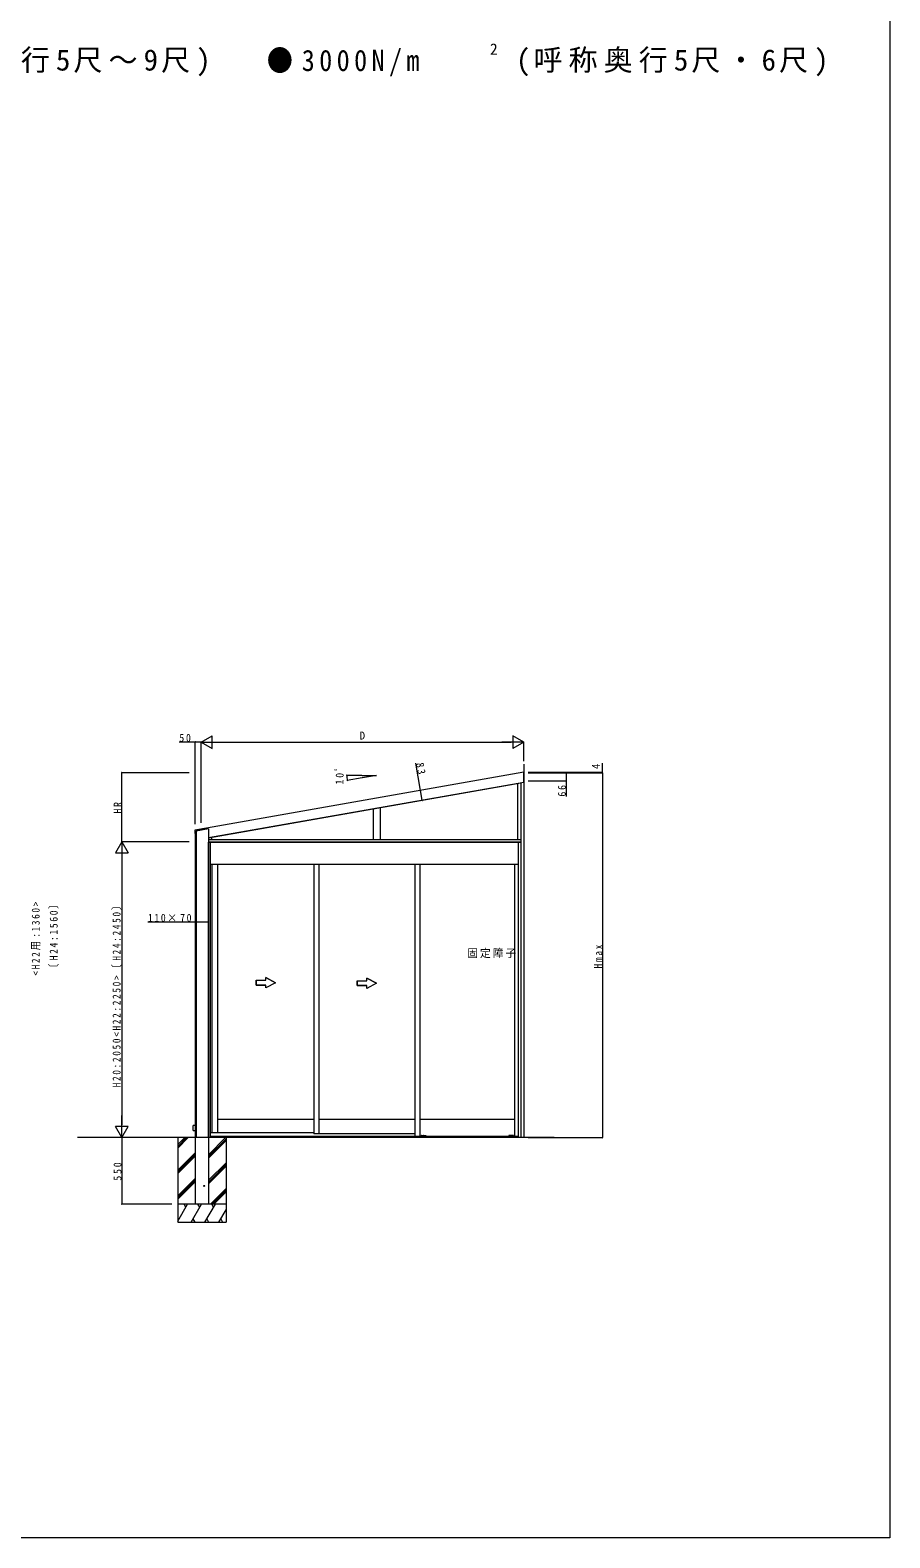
# Model space of a CAD drawing. Units: millimetres, scale not verified. Extents: x -7920 to 7920, y -12800 to 12777.
# Drawn here: x 804 to 7920, y -12800 to -317 of the extents above; entities that cross this region are included whole.
import ezdxf
from ezdxf.enums import TextEntityAlignment as Align

# ---------------------------------------------------------------- set-up
doc = ezdxf.new("R2010")
doc.units = ezdxf.units.MM
doc.header["$LTSCALE"] = 60
for name, color, linetype, lineweight in [('0-1_USER1', 7, 'Continuous', 18), ('0-2_YKK_ZWAK', 7, 'Continuous', 18), ('0-3_YKK_A1', 4, 'Continuous', 18), ('0-4_YKK_D', 6, 'Continuous', 18), ('0-5_YKK_Z1', 7, 'Continuous', 18)]:
    doc.layers.add(name, color=color, linetype=linetype, lineweight=lineweight)
doc.styles.add('ＭＳ ゴシック', font='')
doc.styles.get('ＭＳ ゴシック').set_extended_font_data('MS Gothic')

msp = doc.modelspace()

# ---------------------------------------------------------------- linework, layer by layer
at = {"layer": '0-2_YKK_ZWAK'}
for p, q in [((7920, 12160), (7920, -12800)), ((7920, -12800), (-7920, -12800))]:
    msp.add_line(p, q, dxfattribs=at)
at = {"layer": '0-3_YKK_A1'}
for p, q in [((4890.22, -6460.71), (2264.85, -6923.63)), ((3550.81, -6487.1), (3670.69, -6487.1)), ((3670.69, -6487.1), (3554.43, -6507.6)), ((4890.22, -6544.99), (4890.22, -6460.71)), ((4890.22, -6544.99), (2280.22, -7005.2)), ((4864.22, -6552.11), (2280.22, -7007.74)), ((4838.22, -6556.7), (4838.22, -7017.5)), ((4864.22, -6549.57), (4864.22, -9486)), ((3644.22, -6767.23), (3644.22, -7017.5)), ((3702.22, -6757), (3702.22, -7017.5)), ((2166.22, -6940.25), (2166.23, -6940.2)), ((2166.22, -6940.25), (2166.22, -6969.2)), ((2166.23, -6969.26), (2166.22, -6969.2)), ((2166.23, -6940.2), (2166.24, -6940.15)), ((2166.25, -6969.31), (2166.23, -6969.26)), ((2166.24, -6940.15), (2166.26, -6940.1)), ((2166.27, -6969.36), (2166.25, -6969.31)), ((2166.26, -6940.1), (2166.29, -6940.06)), ((2166.31, -6969.41), (2166.27, -6969.36)), ((2166.29, -6940.06), (2166.33, -6940.02)), ((2166.36, -6969.45), (2166.31, -6969.41)), ((2166.33, -6940.02), (2166.37, -6939.99)), ((2166.41, -6969.47), (2166.36, -6969.45)), ((2166.37, -6939.99), (2166.42, -6939.97)), ((2166.46, -6969.49), (2166.41, -6969.47)), ((2166.42, -6939.97), (2166.47, -6939.95)), ((2166.52, -6969.5), (2166.46, -6969.49)), ((2264.38, -6922.69), (2166.47, -6939.95)), ((2166.52, -6969.5), (2169.82, -6969.5)), ((2169.82, -6969.5), (2169.82, -6966)), ((2169.82, -6966), (2177.31, -6966)), ((2170.22, -6966), (2170.22, -10036)), ((2177.31, -6966), (2177.42, -6966)), ((2177.48, -6965.99), (2177.42, -6966)), ((2177.54, -6965.97), (2177.48, -6965.99)), ((2177.59, -6965.95), (2177.54, -6965.97)), ((2177.63, -6965.91), (2177.59, -6965.95)), ((2177.67, -6965.86), (2177.63, -6965.91)), ((2177.7, -6965.81), (2177.67, -6965.86)), ((2177.72, -6965.76), (2177.7, -6965.81)), ((2177.72, -6945.19), (2177.73, -6945.14)), ((2177.72, -6965.7), (2177.72, -6945.19)), ((2177.72, -6965.7), (2177.72, -6965.76)), ((2177.73, -6945.14), (2177.74, -6945.08)), ((2177.74, -6945.08), (2177.76, -6945.04)), ((2177.76, -6945.04), (2177.79, -6944.99)), ((2177.79, -6944.99), (2177.83, -6944.96)), ((2177.83, -6944.96), (2177.87, -6944.93)), ((2177.87, -6944.93), (2177.92, -6944.91)), ((2177.92, -6944.91), (2177.97, -6944.89)), ((2177.97, -6944.89), (2223.03, -6936.95)), ((2265.22, -6930), (2178.22, -6945.34)), ((2178.22, -6945.34), (2178.22, -9486)), ((2223.03, -6936.95), (2263.62, -6929.79)), ((2263.92, -6929.88), (2263.62, -6929.79)), ((2263.92, -6929.88), (2265.6, -6929.58)), ((2264.38, -6922.69), (2264.44, -6922.68)), ((2264.44, -6922.68), (2264.5, -6922.69)), ((2264.5, -6922.69), (2264.55, -6922.71)), ((2264.55, -6922.71), (2264.61, -6922.74)), ((2264.61, -6922.74), (2264.65, -6922.78)), ((2264.65, -6922.78), (2264.69, -6922.82)), ((2264.69, -6922.82), (2264.71, -6922.88)), ((2264.71, -6922.88), (2264.73, -6922.93)), ((2265.84, -6929.24), (2264.73, -6922.93)), ((2280.22, -6930), (2265.22, -6930)), ((2265.65, -6929.57), (2265.6, -6929.58)), ((2265.71, -6929.54), (2265.65, -6929.57)), ((2265.75, -6929.5), (2265.71, -6929.54)), ((2265.79, -6929.46), (2265.75, -6929.5)), ((2265.82, -6929.41), (2265.79, -6929.46)), ((2265.84, -6929.35), (2265.82, -6929.41)), ((2265.84, -6929.24), (2265.84, -6929.29)), ((2265.84, -6929.29), (2265.84, -6929.35)), ((2280.22, -6930), (2280.22, -10036)), ((2280.22, -7017.5), (4864.22, -7017.5)), ((2280.22, -7037.5), (4864.22, -7037.5)), ((2280.22, -7041), (4864.22, -7041)), ((2280.22, -9486), (2280.22, -7041)), ((2297.72, -9486), (2297.72, -7041)), ((2306.22, -7003.16), (2306.22, -7017.5)), ((4846.72, -9486), (4846.72, -7041)), ((4864.22, -7041), (4864.22, -9486)), ((2297.72, -7221), (4846.72, -7221)), ((2307.72, -7221), (2307.72, -9446)), ((2355.72, -7221), (2355.72, -9446)), ((3152.22, -7221), (3152.22, -9454)), ((3192.22, -7221), (3192.22, -9454)), ((3988.72, -7221), (3988.72, -9476)), ((4028.72, -7221), (4028.72, -9476)), ((4816.72, -9476), (4816.72, -7221)), ((2673.97, -8183.42), (2753.97, -8183.42)), ((2673.97, -8223.42), (2673.97, -8183.42)), ((2673.97, -8183.42), (2753.97, -8183.42)), ((2753.97, -8223.42), (2673.97, -8223.42)), ((2753.97, -8160.88), (2833.97, -8203.42)), ((2753.97, -8183.42), (2753.97, -8160.88)), ((2753.97, -8183.42), (2753.97, -8160.88)), ((2833.97, -8203.42), (2753.97, -8160.88)), ((2833.97, -8203.42), (2753.97, -8245.95)), ((2833.97, -8203.42), (2753.97, -8245.95)), ((2753.97, -8245.95), (2753.97, -8223.42)), ((2753.97, -8245.95), (2753.97, -8223.42)), ((3511.47, -8187.73), (3590.47, -8187.73)), ((3511.47, -8227.73), (3511.47, -8187.73)), ((3511.47, -8187.73), (3590.47, -8187.73)), ((3590.47, -8227.73), (3511.47, -8227.73)), ((3590.47, -8165.19), (3670.47, -8207.73)), ((3590.47, -8187.73), (3590.47, -8165.19)), ((3590.47, -8187.73), (3590.47, -8165.19)), ((3670.47, -8207.73), (3590.47, -8165.19)), ((3670.47, -8207.73), (3590.47, -8250.27)), ((3670.47, -8207.73), (3590.47, -8250.27)), ((3590.47, -8250.27), (3590.47, -8227.73)), ((3590.47, -8250.27), (3590.47, -8227.73)), ((3152.22, -9335), (2355.72, -9335)), ((3988.72, -9335), (3192.22, -9335)), ((4816.72, -9335), (4028.72, -9335)), ((2170.22, -9384.68), (2152.22, -9385)), ((2152.22, -9427), (2170.22, -9427.31)), ((4864.22, -9486), (2280.22, -9486)), ((3152.22, -9446), (2297.72, -9446)), ((4846.72, -9476), (2297.72, -9476)), ((3988.72, -9454), (3152.22, -9454)), ((4041.22, -9474.8), (4041.22, -9469)), ((4042.22, -9468), (4079.22, -9468)), ((4045.22, -9475.8), (4042.22, -9475.8)), ((4045.22, -9475.8), (4045.22, -9469.9)), ((4045.22, -9469.9), (4076.22, -9469.9)), ((4076.17, -9470.2), (4045.27, -9470.2)), ((4045.27, -9475.7), (4045.27, -9470.2)), ((4045.27, -9472.54), (4060.22, -9472.54)), ((4045.27, -9473.99), (4076.17, -9473.99)), ((4076.17, -9475.7), (4045.27, -9475.7)), ((4061.22, -9468), (4060.22, -9468)), ((4061.22, -9471.3), (4060.22, -9471.3)), ((4060.22, -9473.39), (4060.22, -9471.3)), ((4060.22, -9473.39), (4061.22, -9473.39)), ((4061.22, -9473.39), (4061.22, -9471.3)), ((4061.22, -9472.54), (4076.17, -9472.54)), ((4076.17, -9470.2), (4076.17, -9475.7)), ((4076.22, -9475.8), (4076.22, -9469.9)), ((4079.22, -9475.8), (4076.22, -9475.8)), ((4080.22, -9469), (4080.22, -9474.8)), ((4765.22, -9469), (4765.22, -9474.8)), ((4803.22, -9468), (4766.22, -9468)), ((4766.22, -9475.8), (4769.22, -9475.8)), ((4769.22, -9475.8), (4769.22, -9469.9)), ((4800.22, -9469.9), (4769.22, -9469.9)), ((4769.27, -9470.2), (4800.17, -9470.2)), ((4769.27, -9470.2), (4769.27, -9475.7)), ((4784.22, -9472.54), (4769.27, -9472.54)), ((4800.17, -9473.99), (4769.27, -9473.99)), ((4769.27, -9475.7), (4800.17, -9475.7)), ((4784.22, -9468), (4785.22, -9468)), ((4784.22, -9471.3), (4785.22, -9471.3)), ((4784.22, -9473.39), (4784.22, -9471.3)), ((4785.22, -9473.39), (4784.22, -9473.39)), ((4785.22, -9473.39), (4785.22, -9471.3)), ((4800.17, -9472.54), (4785.22, -9472.54)), ((4800.17, -9475.7), (4800.17, -9470.2)), ((4800.22, -9475.8), (4800.22, -9469.9)), ((4800.22, -9475.8), (4803.22, -9475.8)), ((4804.22, -9474.8), (4804.22, -9469))]:
    msp.add_line(p, q, dxfattribs=at)
for points in [[(2673.97, -8183.42), (2673.97, -8223.42), (2753.97, -8223.42)], [(3511.47, -8187.73), (3511.47, -8227.73), (3590.47, -8227.73)], [(2152.22, -9427), (2152.22, -9406), (2152.22, -9385)]]:
    msp.add_lwpolyline(points, dxfattribs=at)
msp.add_circle((2244.22, -9886), 4.5, dxfattribs=at)
for centre, start, end in [((4042.22, -9469), 90, 180), ((4042.22, -9474.8), 180, 270), ((4079.22, -9469), 0, 90), ((4079.22, -9474.8), 270, 0), ((4766.22, -9469), 90, 180), ((4766.22, -9474.8), 180, 270), ((4803.22, -9469), 0, 90), ((4803.22, -9474.8), 270, 0)]:
    msp.add_arc(centre, 1, start, end, dxfattribs=at)
at = {"layer": '0-4_YKK_D'}
for p, q in [((2170.22, -6210.71), (2037.92, -6210.71)), ((2170.22, -6889.56), (2170.22, -6209.71)), ((2220.22, -6210.71), (2170.22, -6210.71)), ((2220.22, -6210.71), (2311.16, -6158.21)), ((2220.22, -6880.75), (2220.22, -6209.71)), ((2220.22, -6880.75), (2220.22, -6209.71)), ((2220.22, -6210.71), (2402.09, -6210.71)), ((2220.22, -6210.71), (2311.16, -6263.21)), ((2311.16, -6263.21), (2311.16, -6158.21)), ((2325.22, -6210.71), (4785.22, -6210.71)), ((4890.22, -6210.71), (4708.36, -6210.71)), ((4799.29, -6158.21), (4799.29, -6263.21)), ((4890.22, -6210.71), (4799.29, -6158.21)), ((4890.22, -6210.71), (4799.29, -6263.21)), ((4890.22, -6369.81), (4890.22, -6209.71)), ((2120.22, -6464.76), (1561.14, -6464.76)), ((1562.14, -7036), (1562.14, -6464.76)), ((3549.81, -6487.1), (3423.62, -6487.1)), ((4034.83, -6611.54), (3995.27, -6387.2)), ((4925.22, -6460.71), (5541.22, -6460.71)), ((4925.22, -6464.76), (5241.22, -6464.76)), ((4925.22, -6464.76), (5541.22, -6464.76)), ((4925.22, -6464.76), (5541.22, -6464.76)), ((5240.22, -6464.76), (5240.22, -6530.76)), ((5540.22, -6460.71), (5540.22, -6386.01)), ((5540.22, -6464.76), (5540.22, -6460.71)), ((5540.22, -6464.76), (5540.22, -9486)), ((3553.44, -6507.77), (3427.38, -6530)), ((4049.24, -6693.28), (4034.83, -6611.54)), ((4925.22, -6530.76), (5241.22, -6530.76)), ((5240.22, -6530.76), (5240.22, -6663.06)), ((1562.14, -7036), (1509.64, -7126.93)), ((2120.22, -7036), (1561.14, -7036)), ((2120.22, -7036), (1561.14, -7036)), ((1562.14, -7036), (1562.14, -7217.86)), ((1562.14, -7036), (1614.64, -7126.93)), ((1509.64, -7126.93), (1614.64, -7126.93)), ((1562.14, -7141), (1562.14, -9381)), ((2170.22, -7701.3), (1777.92, -7701.3)), ((2280.22, -7701.3), (2170.22, -7701.3)), ((1562.14, -9486), (1562.14, -9304.13)), ((1614.64, -9395.06), (1509.64, -9395.06)), ((1562.14, -9486), (1509.64, -9395.06)), ((1562.14, -9486), (1614.64, -9395.06)), ((1562.14, -9486), (1562.14, -10036)), ((4925.22, -9486), (5541.22, -9486)), ((1975.22, -10036), (1561.14, -10036))]:
    msp.add_line(p, q, dxfattribs=at)
for centre, radius, start, end in [((2170.22, -6210.71), 1.59, 0, 180), ((2170.22, -6210.71), 1.59, 180, 0), ((1562.14, -6464.76), 1.59, 90, 270), ((1562.14, -6464.76), 1.59, 270, 90), ((3424.62, -6487.1), 1.59, 90, 270), ((3424.62, -6487.1), 1.59, 270, 90), ((3670.69, -6487.1), 246.06, 180, 190), ((5240.22, -6464.76), 1.59, 90, 270), ((5240.22, -6464.76), 1.59, 270, 90), ((5540.22, -6460.71), 1.59, 90, 270), ((5540.22, -6464.76), 1.59, 90, 270), ((5540.22, -6464.76), 1.59, 90, 270), ((5540.22, -6460.71), 1.59, 270, 90), ((5540.22, -6464.76), 1.59, 270, 90), ((5540.22, -6464.76), 1.59, 270, 90), ((3428.36, -6529.83), 1.59, 100, 280), ((3428.36, -6529.83), 1.59, 280, 100), ((4034.83, -6611.54), 1.59, 100, 280), ((4034.83, -6611.54), 1.59, 280, 100), ((5240.22, -6530.76), 1.59, 90, 270), ((5240.22, -6530.76), 1.59, 270, 90), ((4049.24, -6693.28), 1.59, 100, 280), ((4049.24, -6693.28), 1.59, 280, 100), ((2170.22, -7701.3), 1.59, 0, 180), ((2170.22, -7701.3), 1.59, 180, 0), ((2280.22, -7701.3), 1.59, 0, 180), ((2280.22, -7701.3), 1.59, 180, 0), ((5540.22, -9486), 1.59, 90, 270), ((5540.22, -9486), 1.59, 270, 90), ((1562.14, -10036), 1.59, 90, 270), ((1562.14, -10036), 1.59, 270, 90)]:
    msp.add_arc(centre, radius, start, end, dxfattribs=at)
at = {"layer": '0-5_YKK_Z1'}
for p, q in [((4890.22, -6394.05), (4890.22, -9486)), ((5140.22, -9486), (1195.01, -9486)), ((2025.22, -9486), (2025.22, -10186)), ((2025.22, -9572.54), (2111.77, -9486)), ((2025.22, -9558.4), (2097.63, -9486)), ((2025.22, -9544.26), (2083.49, -9486)), ((2280.22, -9627.62), (2421.85, -9486)), ((2425.22, -9486), (2425.22, -10186)), ((2025.22, -9756.39), (2170.22, -9611.39)), ((2280.22, -9641.77), (2425.22, -9496.77)), ((2280.22, -9655.91), (2425.22, -9510.91)), ((2025.22, -9770.53), (2170.22, -9625.53)), ((2025.22, -9784.67), (2170.22, -9639.67)), ((2280.22, -9839.75), (2425.22, -9694.76)), ((2280.22, -9853.9), (2425.22, -9708.9)), ((2280.22, -9868.04), (2425.22, -9723.04)), ((2025.22, -9968.52), (2170.22, -9823.52)), ((2025.22, -9982.66), (2170.22, -9837.66)), ((2025.22, -9996.81), (2170.22, -9851.81)), ((2296.11, -10036), (2425.22, -9906.89)), ((2310.25, -10036), (2425.22, -9921.03)), ((2324.39, -10036), (2425.22, -9935.17)), ((2025.22, -10178.09), (2107.26, -10036)), ((2425.22, -10036), (2025.22, -10036)), ((2092.26, -10061.98), (2077.26, -10036)), ((2136.13, -10186), (2222.73, -10036)), ((2169.88, -10036), (2170.22, -10035.65)), ((2207.73, -10061.98), (2192.73, -10036)), ((2250.7, -10186), (2337.3, -10036)), ((2322.3, -10061.98), (2307.3, -10036)), ((2366.17, -10186), (2425.22, -10083.71)), ((2025.22, -10186), (2425.22, -10186)), ((2151.13, -10160.02), (2166.13, -10186)), ((2265.7, -10160.02), (2280.7, -10186)), ((2381.17, -10160.02), (2396.17, -10186))]:
    msp.add_line(p, q, dxfattribs=at)

# ---------------------------------------------------------------- texts
at = {"layer": '0-1_USER1', "style": 'ＭＳ ゴシック'}
msp.add_text('2', height=93.84, dxfattribs=at).set_placement((4609.92, -548.81), align=Align.BOTTOM_LEFT)
at = {"layer": '0-1_USER1', "char_height": 176, "attachment_point": 7, "style": 'ＭＳ ゴシック'}
for s, insert in [('\\T1.21;(呼称奥行5尺～9尺)', (-289.72, -698.16)), ('\\T1.34;\\W0.9;●3000N/m', (2762.6, -698.16)), ('\\T1.21;(呼称奥行5尺・6尺)', (4825.3, -698.16))]:
    msp.add_mtext(s, dxfattribs=dict(at, insert=insert))
at = {"layer": '0-3_YKK_A1', "color": 7, "insert": (4421.62, -7999.89), "char_height": 65.98, "attachment_point": 7, "style": 'ＭＳ ゴシック'}
msp.add_mtext('\\T1.17;固定障子', dxfattribs=at)
at = {"layer": '0-4_YKK_D', "color": 7, "style": 'ＭＳ ゴシック'}
msp.add_text('D', height=65.98, dxfattribs=at).set_placement((3531.22, -6210.11), align=Align.BOTTOM_LEFT)
msp.add_text('4', height=65.98, rotation=90, dxfattribs=at).set_placement((5539.62, -6434.61), align=Align.BOTTOM_LEFT)
at = {"layer": '0-4_YKK_D', "color": 7, "char_height": 65.98, "attachment_point": 7, "style": 'ＭＳ ゴシック'}
for s, insert in [('\\T1.37;\\W0.9;50', (2038.52, -6210.11)), ('\\T1.32;\\W0.9;110×70', (1778.92, -7700.3))]:
    msp.add_mtext(s, dxfattribs=dict(at, insert=insert))
for s, insert, rotation in [('\\T1.38;\\W0.9;10ﾟ', (3398.04, -6563.23), 88.848), ('\\T1.37;\\W0.9;83', (3996.43, -6388.01), 280), ('\\T1.37;\\W0.9;66', (5239.62, -6662.46), 90), ('\\T1.37;\\W0.9;HR', (1561.34, -6803.18), 90), ('\\T1.36;\\W0.85;<H22用:1360>', (890.33, -8144.8), 90), ('\\T1.32;\\W0.9;〔H24:1560〕', (1040.33, -8125.6), 90), ('\\T1.37;\\W0.85;H20:2050<H22:2250>〔H24:2450〕', (1561.14, -9069.8), 90), ('\\T1.39;\\W0.85;Hmax', (5539.42, -8085.78), 90), ('\\T1.38;\\W0.9;550', (1561.14, -9842.6), 90)]:
    msp.add_mtext(s, dxfattribs=dict(at, insert=insert, rotation=rotation))

doc.saveas('drawing.dxf')
